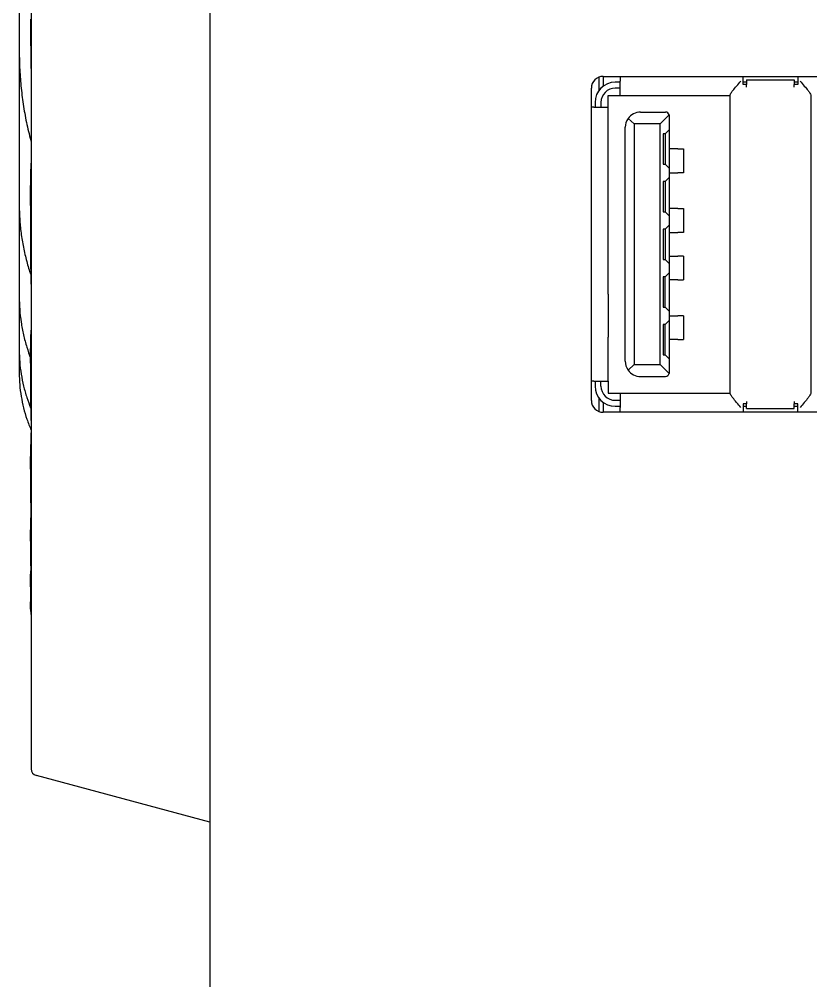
# Model space of a CAD drawing. Header units: inches. Extents: x 17 to 3130, y 15 to 659.
# Drawn here: x 1717.36 to 1750.57, y 187.3 to 227.66 of the extents above; entities that cross this region are included whole.
import ezdxf

# ---------------------------------------------------------------- set-up
doc = ezdxf.new("R2010")
doc.units = ezdxf.units.IN
doc.header["$MEASUREMENT"] = 0
doc.layers.add('Sichtbare Kanten(DIN)', color=7, linetype='Continuous', lineweight=25)

msp = doc.modelspace()

# ---------------------------------------------------------------- linework, layer by layer
at = {"layer": 'Sichtbare Kanten(DIN)'}
for p, q in [((1725.36406, 307.45861), (1725.36406, 182.45861)), ((1717.86406, 293.71879), (1717.86406, 196.19842)), ((1717.36406, 228.7033), (1717.36406, 226.39957)), ((1717.36406, 226.39957), (1717.36406, 221.16381)), ((1741.68649, 224.67304), (1741.68649, 225.22601)), ((1741.85608, 225.25854), (1741.85608, 224.84235)), ((1741.86406, 225.25861), (1768.86406, 225.25861)), ((1742.56583, 225.25861), (1742.56583, 225.06217)), ((1747.72583, 224.91217), (1747.72583, 225.25861)), ((1750.02583, 225.25861), (1750.02583, 224.91217)), ((1742.56583, 225.01217), (1742.36583, 225.01217)), ((1742.56583, 224.46217), (1742.56583, 225.06217)), ((1747.87583, 225.01217), (1747.72583, 225.01217)), ((1747.87583, 224.91217), (1747.72583, 224.91217)), ((1747.87583, 225.11217), (1747.87583, 224.91217)), ((1747.87583, 225.11217), (1749.87583, 225.11217)), ((1747.87583, 224.81217), (1747.87583, 224.91217)), ((1749.87583, 225.11217), (1749.87583, 224.91217)), ((1750.02583, 225.01217), (1749.87583, 225.01217)), ((1750.02583, 224.91217), (1749.87583, 224.91217)), ((1749.87583, 224.81217), (1749.87583, 224.91217)), ((1741.36406, 211.65861), (1741.36406, 224.75861)), ((1742.06583, 223.96217), (1742.06583, 224.46217)), ((1742.06583, 224.46217), (1742.56583, 224.46217)), ((1742.56583, 224.76217), (1742.36583, 224.76217)), ((1742.56583, 224.46217), (1747.18583, 224.46217)), ((1747.18583, 211.94311), (1747.18583, 224.48122)), ((1750.56583, 224.48122), (1750.56583, 211.94311)), ((1741.51583, 224.16217), (1741.51583, 223.96217)), ((1741.76583, 224.16217), (1741.76583, 223.96217)), ((1741.46583, 223.96217), (1741.36406, 223.96217)), ((1741.46583, 223.96217), (1742.06583, 223.96217)), ((1742.06583, 222.11217), (1742.06583, 223.96217)), ((1743.42583, 223.76217), (1744.47583, 223.76217)), ((1744.24583, 223.26217), (1744.6233, 223.63963)), ((1744.62583, 223.61217), (1744.62583, 223.01717)), ((1742.90245, 223.49051), (1743.16083, 223.26217)), ((1743.16083, 223.26217), (1743.16083, 213.16217)), ((1744.24583, 223.26217), (1743.16083, 223.26217)), ((1744.24583, 213.16217), (1744.24583, 223.26217)), ((1742.78583, 213.30217), (1742.78583, 223.12217)), ((1744.37583, 222.84717), (1744.37583, 221.57717)), ((1744.45583, 222.84717), (1744.37583, 222.84717)), ((1744.62583, 223.01717), (1744.45583, 222.84717)), ((1744.45583, 222.84717), (1744.45583, 221.57717)), ((1744.62583, 223.01717), (1744.62583, 221.40717)), ((1742.06583, 220.31217), (1742.06583, 222.11217)), ((1744.99152, 222.21217), (1744.62583, 222.21217)), ((1744.99152, 222.21217), (1745.22583, 222.21217)), ((1745.22583, 222.21217), (1745.22583, 221.21217)), ((1744.37583, 221.57717), (1744.45583, 221.57717)), ((1744.45583, 221.57717), (1744.62583, 221.40717)), ((1717.36406, 221.16381), (1717.36406, 219.89239)), ((1744.62583, 221.40717), (1744.62583, 221.01717)), ((1744.62583, 221.21217), (1744.99152, 221.21217)), ((1745.22583, 221.21217), (1744.99152, 221.21217)), ((1744.37583, 220.84717), (1744.37583, 219.57717)), ((1744.45583, 220.84717), (1744.37583, 220.84717)), ((1744.62583, 221.01717), (1744.45583, 220.84717)), ((1744.45583, 220.84717), (1744.45583, 219.57717)), ((1744.62583, 221.01717), (1744.62583, 219.40717)), ((1742.06583, 216.11217), (1742.06583, 220.31217)), ((1717.36406, 219.89239), (1717.36406, 216.7854)), ((1717.83731, 219.84313), (1717.83731, 217.90661)), ((1744.37583, 219.57717), (1744.45583, 219.57717)), ((1744.45583, 219.57717), (1744.62583, 219.40717)), ((1744.99152, 219.71217), (1744.62583, 219.71217)), ((1744.99152, 219.71217), (1745.22583, 219.71217)), ((1745.22583, 219.71217), (1745.22583, 218.71217)), ((1744.62583, 219.40717), (1744.62583, 219.01717)), ((1744.37583, 218.84717), (1744.37583, 217.57717)), ((1744.45583, 218.84717), (1744.37583, 218.84717)), ((1744.62583, 219.01717), (1744.45583, 218.84717)), ((1744.45583, 218.84717), (1744.45583, 217.57717)), ((1744.62583, 219.01717), (1744.62583, 217.40717)), ((1744.62583, 218.71217), (1744.99152, 218.71217)), ((1745.22583, 218.71217), (1744.99152, 218.71217)), ((1744.37583, 217.57717), (1744.45583, 217.57717)), ((1744.45583, 217.57717), (1744.62583, 217.40717)), ((1744.62583, 217.71217), (1744.99152, 217.71217)), ((1745.22583, 217.71217), (1744.99152, 217.71217)), ((1745.22583, 217.71217), (1745.22583, 216.71217)), ((1744.62583, 217.40717), (1744.62583, 217.01717)), ((1717.36406, 216.7854), (1717.36406, 216.01431)), ((1744.37583, 216.84717), (1744.37583, 215.57717)), ((1744.45583, 216.84717), (1744.37583, 216.84717)), ((1744.62583, 217.01717), (1744.45583, 216.84717)), ((1744.45583, 215.57717), (1744.45583, 216.84717)), ((1744.62583, 217.01717), (1744.62583, 215.40717)), ((1744.99152, 216.71217), (1744.62583, 216.71217)), ((1744.99152, 216.71217), (1745.22583, 216.71217)), ((1717.36406, 216.01431), (1717.36406, 214.18773)), ((1742.06583, 216.11217), (1742.06583, 214.31217)), ((1744.37583, 215.57717), (1744.45583, 215.57717)), ((1744.45583, 215.57717), (1744.62583, 215.40717)), ((1744.62583, 215.40717), (1744.62583, 215.01717)), ((1744.62583, 215.21217), (1744.99152, 215.21217)), ((1745.22583, 215.21217), (1744.99152, 215.21217)), ((1745.22583, 215.21217), (1745.22583, 214.21217)), ((1744.37583, 214.84717), (1744.37583, 213.57717)), ((1744.45583, 214.84717), (1744.37583, 214.84717)), ((1744.45583, 214.84717), (1744.62583, 215.01717)), ((1744.45583, 213.57717), (1744.45583, 214.84717)), ((1744.62583, 215.01717), (1744.62583, 213.40717)), ((1742.06583, 212.46217), (1742.06583, 214.31217)), ((1717.36406, 214.18773), (1717.36406, 213.76871)), ((1744.99152, 214.21217), (1744.62583, 214.21217)), ((1744.99152, 214.21217), (1745.22583, 214.21217)), ((1717.36406, 213.76871), (1717.36406, 212.93449)), ((1744.37583, 213.57717), (1744.45583, 213.57717)), ((1744.45583, 213.57717), (1744.62583, 213.40717)), ((1717.83731, 213.21878), (1717.83731, 211.94564)), ((1743.16083, 213.16217), (1742.90245, 212.93383)), ((1743.16083, 213.16217), (1744.24583, 213.16217)), ((1744.6233, 212.7847), (1744.24583, 213.16217)), ((1744.62583, 213.40717), (1744.62583, 212.81217)), ((1717.36406, 212.93449), (1717.36406, 212.81164)), ((1741.46583, 212.46217), (1741.36406, 212.46217)), ((1741.46583, 212.46217), (1742.06583, 212.46217)), ((1741.51583, 212.46217), (1741.51583, 212.26217)), ((1741.76583, 212.26217), (1741.76583, 212.46217)), ((1742.06583, 212.46217), (1742.06583, 211.96217)), ((1743.42583, 212.66217), (1744.47583, 212.66217)), ((1742.06583, 211.96217), (1742.56583, 211.96217)), ((1742.56583, 211.96217), (1742.56583, 211.36217)), ((1742.56583, 211.96217), (1747.18583, 211.96217)), ((1741.68649, 211.1912), (1741.68649, 211.75129)), ((1741.85608, 211.58198), (1741.85608, 211.15867)), ((1742.36583, 211.66217), (1742.56583, 211.66217)), ((1747.72583, 211.51217), (1747.72583, 211.15861)), ((1747.87583, 211.51217), (1747.72583, 211.51217)), ((1747.87583, 211.61217), (1747.87583, 211.51217)), ((1747.87583, 211.31217), (1747.87583, 211.51217)), ((1749.87583, 211.61217), (1749.87583, 211.51217)), ((1749.87583, 211.31217), (1749.87583, 211.51217)), ((1750.02583, 211.51217), (1749.87583, 211.51217)), ((1750.02583, 211.15861), (1750.02583, 211.51217)), ((1768.86406, 211.15861), (1741.86406, 211.15861)), ((1742.36583, 211.41217), (1742.56583, 211.41217)), ((1742.56583, 211.15861), (1742.56583, 211.36217)), ((1747.72583, 211.41217), (1747.87583, 211.41217)), ((1747.87583, 211.31217), (1749.87583, 211.31217)), ((1749.87583, 211.41217), (1750.02583, 211.41217)), ((1717.83731, 209.25009), (1717.83731, 208.76985)), ((1717.83731, 208.76985), (1717.83731, 207.8981)), ((1717.83731, 206.06885), (1717.83731, 205.74872)), ((1717.83731, 205.74872), (1717.83731, 205.17561)), ((1717.83731, 204.02808), (1717.83731, 203.83945)), ((1717.83731, 203.83945), (1717.83731, 203.51621)), ((1717.83731, 202.9612), (1717.83731, 202.8904)), ((1717.83731, 202.8904), (1717.83731, 202.7942)), ((1725.36406, 193.95861), (1718.08642, 195.90865))]:
    msp.add_line(p, q, dxfattribs=at)
for centre, radius, start, end in [((1741.86406, 224.75861), 0.5, 90, 180), ((1742.36583, 224.16217), 0.85, 90, 180), ((1742.36583, 224.16217), 0.6, 90, 180), ((1743.42583, 223.12217), 0.64, 90, 144.863321), ((1744.47583, 223.61217), 0.15, 10.550098, 90), ((1743.42583, 223.12217), 0.64, 144.863322, 180), ((1743.42583, 213.30217), 0.64, 180, 215.136678), ((1743.42583, 213.30217), 0.64, 215.136679, 270), ((1744.47583, 212.81217), 0.15, 270, 349.449902), ((1742.36583, 212.26217), 0.85, 180, 270), ((1742.36583, 212.26217), 0.6, 180, 270), ((1741.86406, 211.65861), 0.5, 180, 270), ((1718.16406, 196.19842), 0.3, 180, 255)]:
    msp.add_arc(centre, radius, start, end, dxfattribs=at)
for centre, major_axis, ratio, start_param, end_param in [((1740.18854, 205.17487), (-0.00002, -22.37196), 0.99907361, 4.71235662, 4.76132607), ((1738.51692, 203.51606), (0, -20.69875), 0.99907557, 4.71238186, 4.7632652)]:
    msp.add_ellipse(centre, major_axis=major_axis, ratio=ratio, start_param=start_param, end_param=end_param, dxfattribs=at)
for points, knots in [([(1717.83731, 227.65701), (1717.83731, 227.49855), (1717.83763, 227.34009), (1717.83895, 227.02313), (1717.83996, 226.86464), (1717.84269, 226.54764), (1717.84443, 226.38912), (1717.84866, 226.07208), (1717.85117, 225.91354), (1717.85699, 225.59646), (1717.86031, 225.43792), (1717.86406, 225.27936)], [6.927405753, 6.927405753, 6.927405753, 6.927405753, 6.974822684, 6.974822684, 7.022239616, 7.022239616, 7.069656547, 7.069656547, 7.117073479, 7.117073479, 7.16449041, 7.16449041, 7.16449041, 7.16449041]), ([(1717.36406, 226.39957), (1717.36406, 226.14275), (1717.36972, 225.88579), (1717.39327, 225.37206), (1717.41116, 225.11529), (1717.46016, 224.60256), (1717.49127, 224.34661), (1717.56783, 223.83634), (1717.61327, 223.58202), (1717.71967, 223.07608), (1717.78064, 222.82446), (1717.85002, 222.57486)], [0, 0, 0, 0, 0.075721594, 0.075721594, 0.151443187, 0.151443187, 0.227164781, 0.227164781, 0.302886374, 0.302886374, 0.378607968, 0.378607968, 0.378607968, 0.378607968]), ([(1747.18583, 224.48122), (1747.18583, 224.49613), (1747.19751, 224.52087), (1747.23817, 224.58423), (1747.26698, 224.62277), (1747.34156, 224.71765), (1747.39718, 224.7843), (1747.51548, 224.92324), (1747.57815, 224.99556), (1747.63583, 225.06217)], [-0.0886655952, -0.0886655952, -0.0886655952, -0.0886655952, -0.0707672448, -0.0707672448, -0.0528688944, -0.0528688944, -0.0264344472, -0.0264344472, 0, 0, 0, 0]), ([(1750.11583, 225.06217), (1750.17352, 224.99556), (1750.23619, 224.92324), (1750.35449, 224.7843), (1750.4101, 224.71765), (1750.48469, 224.62277), (1750.5135, 224.58423), (1750.55415, 224.52087), (1750.56583, 224.49613), (1750.56583, 224.48122)], [0, 0, 0, 0, 0.0264344472, 0.0264344472, 0.0528688944, 0.0528688944, 0.0707672448, 0.0707672448, 0.0886655952, 0.0886655952, 0.0886655952, 0.0886655952]), ([(1717.83731, 219.84313), (1717.83731, 220.34364), (1717.84402, 220.84389), (1717.85892, 221.43425), (1717.8614, 221.52477), (1717.86406, 221.61527)], [2.987716061, 2.987716061, 2.987716061, 2.987716061, 3.137034074, 3.137034074, 3.164080347, 3.164080347, 3.164080347, 3.164080347]), ([(1717.36406, 219.89239), (1717.36406, 219.69055), (1717.37036, 219.48865), (1717.39583, 219.08548), (1717.415, 218.88422), (1717.46657, 218.48317), (1717.49897, 218.28339), (1717.57731, 217.88623), (1717.62326, 217.68886), (1717.72678, 217.306), (1717.78376, 217.12038), (1717.84724, 216.93685)], [0, 0, 0, 0, 0.058681424, 0.058681424, 0.117362847, 0.117362847, 0.176044271, 0.176044271, 0.234725695, 0.234725695, 0.290878629, 0.290878629, 0.290878629, 0.290878629]), ([(1717.83731, 217.90661), (1717.83731, 217.80122), (1717.83765, 217.69582), (1717.83905, 217.48499), (1717.8401, 217.37956), (1717.84291, 217.16869), (1717.84468, 217.06325), (1717.84895, 216.85235), (1717.85145, 216.7469), (1717.85719, 216.53599), (1717.86044, 216.43053), (1717.86406, 216.32507)], [0.669129345, 0.669129345, 0.669129345, 0.669129345, 0.700556174, 0.700556174, 0.731983002, 0.731983002, 0.76340983, 0.76340983, 0.794836659, 0.794836659, 0.826263487, 0.826263487, 0.826263487, 0.826263487]), ([(1717.36406, 216.01431), (1717.36406, 215.83473), (1717.37064, 215.65513), (1717.39701, 215.29684), (1717.41681, 215.11815), (1717.46967, 214.76265), (1717.50274, 214.58584), (1717.58213, 214.23512), (1717.62847, 214.0612), (1717.7284, 213.73663), (1717.78061, 213.58556), (1717.83798, 213.43644)], [0, 0, 0, 0, 0.051675346, 0.051675346, 0.103350693, 0.103350693, 0.155026039, 0.155026039, 0.206701386, 0.206701386, 0.25256803, 0.25256803, 0.25256803, 0.25256803]), ([(1717.83731, 213.21878), (1717.83731, 213.58953), (1717.84317, 213.96013), (1717.85742, 214.42157), (1717.86058, 214.51271), (1717.86406, 214.60383)], [2.220510577, 2.220510577, 2.220510577, 2.220510577, 2.33077804, 2.33077804, 2.357924828, 2.357924828, 2.357924828, 2.357924828]), ([(1717.36406, 213.76871), (1717.36406, 213.59973), (1717.37078, 213.43074), (1717.39763, 213.09381), (1717.41776, 212.92588), (1717.47133, 212.59215), (1717.50477, 212.42634), (1717.5848, 212.0979), (1717.63138, 211.93527), (1717.73206, 211.63054), (1717.78491, 211.48803), (1717.84284, 211.34762)], [0, 0, 0, 0, 0.048308931, 0.048308931, 0.096617862, 0.096617862, 0.144926793, 0.144926793, 0.193235724, 0.193235724, 0.236637309, 0.236637309, 0.236637309, 0.236637309]), ([(1717.36406, 212.81164), (1717.36406, 212.64687), (1717.37083, 212.4821), (1717.39785, 212.15368), (1717.4181, 211.99003), (1717.47195, 211.66494), (1717.50554, 211.5035), (1717.58584, 211.18393), (1717.63255, 211.02579), (1717.73876, 210.71389), (1717.79825, 210.56012), (1717.86395, 210.40905)], [0, 0, 0, 0, 0.046967733, 0.046967733, 0.093935466, 0.093935466, 0.140903199, 0.140903199, 0.187870932, 0.187870932, 0.234838665, 0.234838665, 0.234838665, 0.234838665]), ([(1717.83731, 211.94564), (1717.83731, 211.85834), (1717.83766, 211.77103), (1717.83907, 211.59641), (1717.84013, 211.50909), (1717.84297, 211.33446), (1717.84475, 211.24715), (1717.84902, 211.07252), (1717.85152, 210.98521), (1717.85724, 210.81061), (1717.86047, 210.72331), (1717.86406, 210.63603)], [0.522675717, 0.522675717, 0.522675717, 0.522675717, 0.548622762, 0.548622762, 0.574569808, 0.574569808, 0.600516853, 0.600516853, 0.626463899, 0.626463899, 0.652410944, 0.652410944, 0.652410944, 0.652410944]), ([(1747.63583, 211.36217), (1747.57815, 211.42878), (1747.51548, 211.50109), (1747.39718, 211.64003), (1747.34156, 211.70668), (1747.26698, 211.80157), (1747.23817, 211.84011), (1747.19751, 211.90346), (1747.18583, 211.9282), (1747.18583, 211.94311)], [-0.3153352755, -0.3153352755, -0.3153352755, -0.3153352755, -0.2889008283, -0.2889008283, -0.2624663811, -0.2624663811, -0.2445680307, -0.2445680307, -0.2266696803, -0.2266696803, -0.2266696803, -0.2266696803]), ([(1750.56583, 211.94311), (1750.56583, 211.9282), (1750.55415, 211.90346), (1750.5135, 211.84011), (1750.48469, 211.80157), (1750.4101, 211.70668), (1750.35449, 211.64003), (1750.23619, 211.50109), (1750.17352, 211.42878), (1750.11583, 211.36217)], [0.2266678347, 0.2266678347, 0.2266678347, 0.2266678347, 0.2445661851, 0.2445661851, 0.2624645355, 0.2624645355, 0.2888989827, 0.2888989827, 0.3153334299, 0.3153334299, 0.3153334299, 0.3153334299]), ([(1717.86145, 210.41482), (1717.85877, 210.3499), (1717.85631, 210.28496), (1717.84295, 209.89692), (1717.83731, 209.57354), (1717.83731, 209.25009)], [0.364614708, 0.364614708, 0.364614708, 0.364614708, 0.383906342, 0.383906342, 0.479882927, 0.479882927, 0.479882927, 0.479882927]), ([(1717.83731, 208.76985), (1717.83731, 209.08847), (1717.84293, 209.40701), (1717.85698, 209.81012), (1717.86033, 209.89494), (1717.86406, 209.97973)], [1.64243311, 1.64243311, 1.64243311, 1.64243311, 1.736946991, 1.736946991, 1.762138173, 1.762138173, 1.762138173, 1.762138173]), ([(1717.83731, 207.8981), (1717.83731, 207.81993), (1717.83766, 207.74175), (1717.83908, 207.5854), (1717.84015, 207.50723), (1717.84299, 207.35089), (1717.84478, 207.27272), (1717.84905, 207.11641), (1717.85155, 207.03826), (1717.85727, 206.88198), (1717.86048, 206.80385), (1717.86406, 206.72573)], [0.457716398, 0.457716398, 0.457716398, 0.457716398, 0.480893168, 0.480893168, 0.504069938, 0.504069938, 0.527246708, 0.527246708, 0.550423478, 0.550423478, 0.573600249, 0.573600249, 0.573600249, 0.573600249]), ([(1717.85428, 206.96374), (1717.85412, 206.95946), (1717.85395, 206.95518), (1717.84283, 206.65706), (1717.83731, 206.36297), (1717.83731, 206.06885)], [0.347123318, 0.347123318, 0.347123318, 0.347123318, 0.3483919193, 0.3483919193, 0.4354898991, 0.4354898991, 0.4354898991, 0.4354898991]), ([(1717.83731, 205.74872), (1717.83731, 206.04017), (1717.84282, 206.3316), (1717.85594, 206.6806), (1717.85833, 206.73839), (1717.86093, 206.79616)], [1.283318479, 1.283318479, 1.283318479, 1.283318479, 1.369611287, 1.369611287, 1.386739314, 1.386739314, 1.386739314, 1.386739314]), ([(1717.86408, 202.77921), (1717.86407, 202.77921), (1717.86407, 202.77916), (1717.86406, 202.77901), (1717.86406, 202.77892), (1717.86406, 202.77882)], [0.288246188496, 0.288246188496, 0.288246188496, 0.288246188496, 0.288523324562, 0.288523324562, 0.288707119599, 0.288707119599, 0.288707119599, 0.288707119599])]:
    msp.add_open_spline(points, degree=3, knots=knots, dxfattribs=at)
for points in [[(1744.6233, 223.63963), (1744.62495, 223.63077), (1744.62583, 223.62163), (1744.62583, 223.61217)], [(1717.85002, 222.57486), (1717.85473, 222.55791), (1717.85941, 222.54095), (1717.86406, 222.52399)], [(1744.62583, 212.81217), (1744.62583, 212.80271), (1744.62495, 212.79357), (1744.6233, 212.7847)], [(1717.86395, 210.40905), (1717.86399, 210.40896), (1717.86403, 210.40888), (1717.86406, 210.40879)], [(1717.84484, 204.59411), (1717.83982, 204.40548), (1717.83731, 204.21679), (1717.83731, 204.02808)], [(1717.83731, 203.83945), (1717.83731, 204.0587), (1717.84073, 204.27794), (1717.84757, 204.49707)], [(1717.83919, 203.23687), (1717.83793, 203.14499), (1717.83731, 203.05309), (1717.83731, 202.9612)], [(1717.83731, 202.8904), (1717.83731, 202.99393), (1717.8381, 203.09746), (1717.8397, 203.20099)]]:
    msp.add_open_spline(points, degree=3, dxfattribs=at)

doc.saveas('drawing.dxf')
